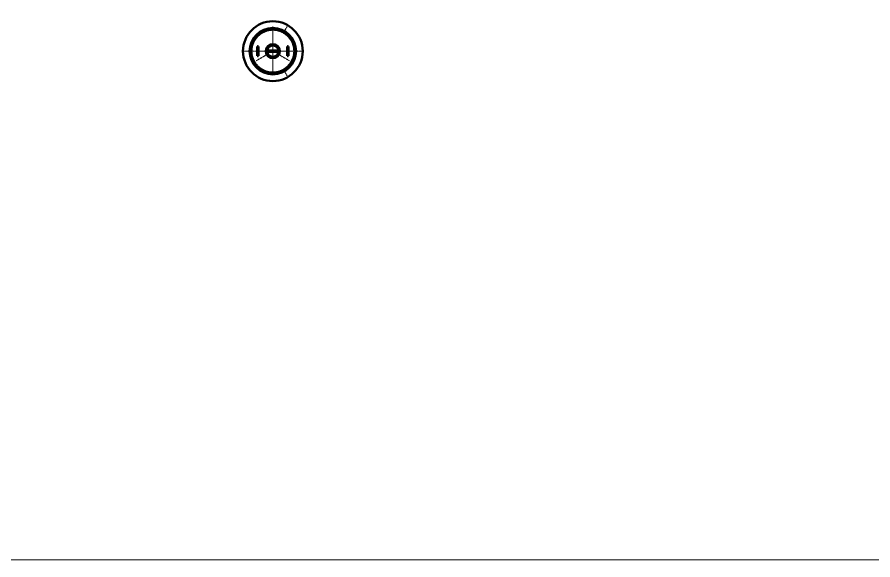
# Model space of a CAD drawing. Header units: millimetres. Extents: x 17368 to 100025, y -24769 to 12950.
# Drawn here: x 27631 to 37894, y -17030 to -10525 of the extents above; entities that cross this region are included whole.
import ezdxf

# ---------------------------------------------------------------- set-up
doc = ezdxf.new("R2010")
doc.units = ezdxf.units.MM
doc.header["$LTSCALE"] = 2.8
for name, pattern in [('AM_ISO02W050', [7.5, 6, -1.5]), ('AM_ISO02W050x2', [3.75, 3, -0.75]), ('AM_ISO08W050', [18, 12, -1.5, 3, -1.5]), ('AM_ISO08W050x2', [9, 6, -0.75, 1.5, -0.75])]:
    doc.linetypes.add(name, pattern=pattern)
doc.layers.get('0').update_dxf_attribs({"lineweight": 50})
for name, color, linetype, lineweight in [('AM_3N', 6, 'AM_ISO02W050', 15), ('AM_7N', 4, 'AM_ISO08W050', 15), ('细实线', 5, 'Continuous', 15)]:
    doc.layers.add(name, color=color, linetype=linetype, lineweight=lineweight)

msp = doc.modelspace()

# ---------------------------------------------------------------- linework, layer by layer
for p, q in [((30510.3372, -10878.1188), (30525.3372, -10878.1188)), ((30510.3372, -10988.1188), (30510.3372, -10878.1188)), ((30525.3372, -10988.1188), (30525.3372, -10878.1188)), ((30885.3372, -10878.1188), (30870.3372, -10878.1188)), ((30870.3372, -10988.1188), (30870.3372, -10878.1188)), ((30885.3372, -10988.1188), (30885.3372, -10878.1188)), ((30642.8372, -10925.6188), (30642.8372, -10940.6188)), ((30642.8372, -10925.6188), (30752.8372, -10925.6188)), ((30642.8372, -10940.6188), (30752.8372, -10940.6188)), ((30752.8372, -10925.6188), (30752.8372, -10940.6188)), ((30510.3372, -10988.1188), (30525.3372, -10988.1188)), ((30885.3372, -10988.1188), (30870.3372, -10988.1188))]:
    msp.add_line(p, q)
for radius in [358, 278, 275, 85]:
    msp.add_circle((30697.8372, -10933.1188), radius)
at = {"layer": 'AM_3N', "linetype": 'AM_ISO02W050x2'}
for p, q in [((30865.5365, -10639.6551), (30835.53614, -10691.61724)), ((30868.13457, -10641.1551), (30838.13421, -10693.11724)), ((30696.3372, -10706.55474), (30699.3372, -10706.55474)), ((30696.3372, -10706.55474), (30696.3372, -10845.13159)), ((30699.3372, -10706.55474), (30699.3372, -10845.13159)), ((30359.84053, -10931.6188), (30419.84125, -10931.6188)), ((30359.84053, -10934.6188), (30419.84125, -10934.6188)), ((30500.87696, -11045.10179), (30620.88804, -10975.81337)), ((30502.37696, -11047.69987), (30622.38804, -10978.41145)), ((30893.29744, -11047.69987), (30773.28636, -10978.41145)), ((30894.79744, -11045.10179), (30774.78636, -10975.81337)), ((30502.37696, -11047.69987), (30500.87696, -11045.10179)), ((30894.79744, -11045.10179), (30893.29744, -11047.69987)), ((30865.5365, -11226.5825), (30835.53614, -11174.62036)), ((30868.13457, -11225.0825), (30838.13421, -11173.12036))]:
    msp.add_line(p, q, dxfattribs=at)
for radius in [265.5, 262.5, 253, 250, 88, 75.5, 72.5, 63, 60]:
    msp.add_circle((30697.8372, -10933.1188), radius, dxfattribs=at)
for start, end in [(59.745727955, 60.254272045), (179.745727955, 180.254272045), (299.745727955, 300.254272045)]:
    msp.add_arc((30697.8372, -10933.1188), 338, start, end, dxfattribs=at)
at = {"layer": 'AM_7N', "linetype": 'AM_ISO08W050x2', "lineweight": 18, "ltscale": 0.8}
for p, q in [((30697.8372, -10639.47325), (30697.8372, -11226.76435)), ((30517.8372, -10859.72175), (30517.8372, -11006.51585)), ((30877.8372, -10859.72175), (30877.8372, -11006.51585)), ((30339.8372, -10933.1188), (31055.8372, -10933.1188))]:
    msp.add_line(p, q, dxfattribs=at)
at = {"layer": '细实线'}
msp.add_lwpolyline([(17368.35, 3852.65), (56480.3, 3852.65), (56480.3, -17029.95), (17368.35, -17029.95)], close=True, dxfattribs=at)

doc.saveas('drawing.dxf')
